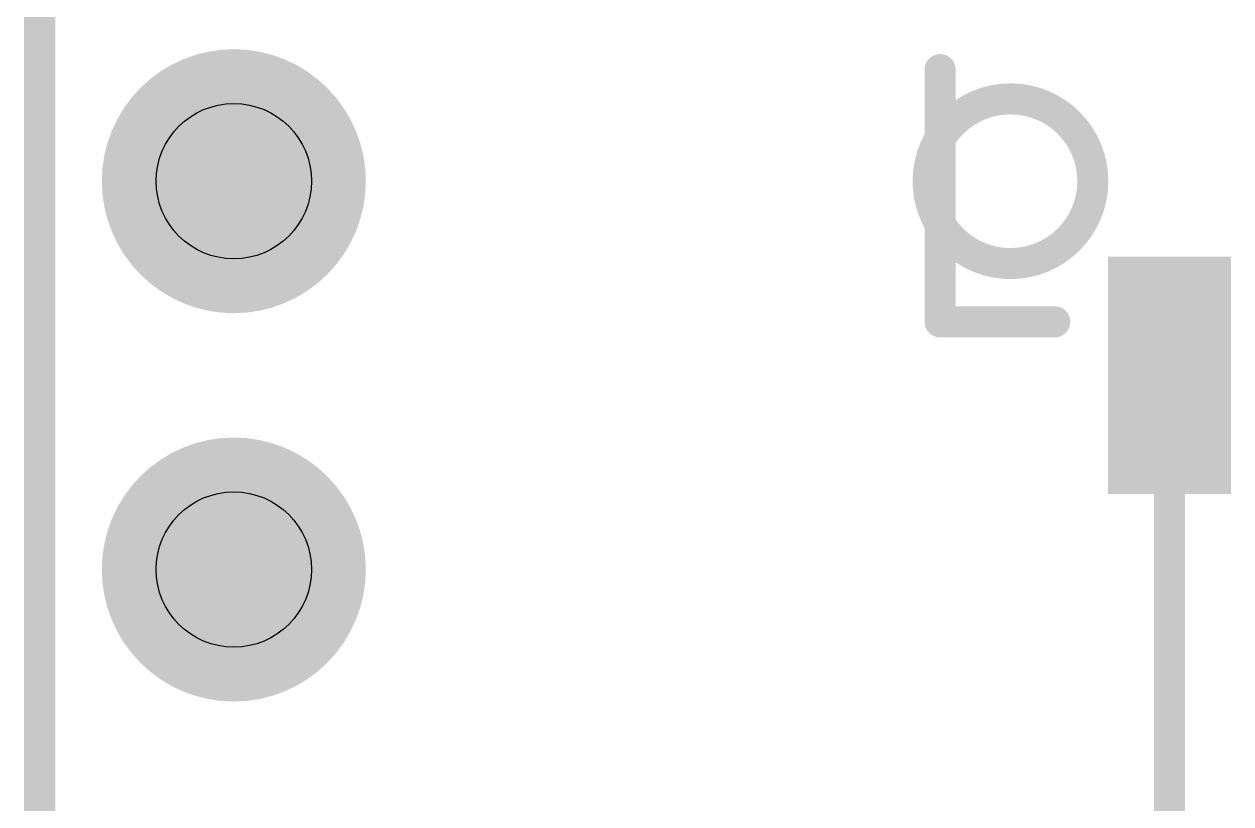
# Model space of a CAD drawing. Extents: x -33 to 53.6, y -8.2 to 46.5.
# Drawn here: x -0.1 to 7.79, y 35.3 to 40.4 of the extents above; entities that cross this region are included whole.
import ezdxf

# ---------------------------------------------------------------- set-up
doc = ezdxf.new("R2010")
doc.units = 0
for name, color, linetype in [('1', 12, 'CONTINUOUS'), ('16', 132, 'CONTINUOUS'), ('17', 110, 'CONTINUOUS'), ('20', 31, 'CONTINUOUS'), ('21', 253, 'CONTINUOUS'), ('29', 253, 'CONTINUOUS'), ('30', 253, 'CONTINUOUS'), ('31', 253, 'CONTINUOUS'), ('44', 253, 'CONTINUOUS'), ('51', 253, 'CONTINUOUS')]:
    doc.layers.add(name, color=color, linetype=linetype)

# ---------------------------------------------------------------- blocks, each defined once
blk = doc.blocks.new('RECT')
blk.add_solid([(-0.5, -0.5), (0.5, -0.5), (-0.5, 0.5), (0.5, 0.5)])
blk = doc.blocks.new('ROUNDP')
at = {"const_width": 0.5}
blk.add_lwpolyline([(0, -0.25, 1), (0, 0.25, 1), (0, -0.25)], format="xyb", dxfattribs=at)

msp = doc.modelspace()

# ---------------------------------------------------------------- linework, layer by layer
at = {"layer": '1', "const_width": 0.2032}
for points in [[(0, 0), (0, 43.18)], [(7.39, 38.1), (7.39, 33.02)]]:
    msp.add_lwpolyline(points, dxfattribs=at)
at = {"layer": '1', "const_width": 0.1016}
msp.add_lwpolyline([(7.4408, 38.1, 1), (7.3392, 38.1)], format="xyb", dxfattribs=at)
at = {"layer": '16', "const_width": 0.2032}
msp.add_lwpolyline([(0, 43.18), (0, 0)], dxfattribs=at)
at = {"layer": '20', "const_width": 0.2032}
msp.add_lwpolyline([(0, 43.18), (0, 0)], dxfattribs=at)
at = {"layer": '21', "const_width": 0.2032}
for points in [[(5.89, 38.45), (5.89, 40.1)], [(6.64, 38.45), (5.89, 38.45)]]:
    msp.add_lwpolyline(points, dxfattribs=at)
at = {"layer": '21', "const_width": 0.1016}
for points in [[(5.9408, 40.1, 1), (5.8392, 40.1)], [(5.89, 38.5008, 1), (5.89, 38.3992)], [(6.64, 38.3992, 1), (6.64, 38.5008)], [(5.8392, 38.45, 1), (5.9408, 38.45)]]:
    msp.add_lwpolyline(points, format="xyb", dxfattribs=at)
at = {"layer": '44'}
for centre in [(1.27, 39.37), (1.27, 36.83)]:
    msp.add_circle(centre, 0.508, dxfattribs=at)
at = {"layer": '51', "const_width": 0.127}
msp.add_lwpolyline([(0, 0), (0, 43.18)], dxfattribs=at)
at = {"layer": '51', "const_width": 0.2032}
msp.add_lwpolyline([(6.35, 38.8312, 1), (6.35, 39.9088, 1), (6.35, 38.8312)], format="xyb", dxfattribs=at)

# ---------------------------------------------------------------- block references
at = {"layer": '1', "xscale": 0.6, "yscale": 1.35, "rotation": 180}
msp.add_blockref('RECT', (7.39, 38.1), dxfattribs=at)
at = {"layer": '17', "xscale": 1.524, "yscale": 1.524}
for p in [(1.27, 39.37), (1.27, 39.37), (1.27, 36.83), (1.27, 36.83)]:
    msp.add_blockref('ROUNDP', p, dxfattribs=at)
at = {"layer": '29', "xscale": 1.7272, "yscale": 1.7272}
for p in [(1.27, 39.37), (1.27, 36.83)]:
    msp.add_blockref('ROUNDP', p, dxfattribs=at)
at = {"layer": '29', "xscale": 0.8032, "yscale": 1.5532, "rotation": 180}
msp.add_blockref('RECT', (7.39, 38.1), dxfattribs=at)
at = {"layer": '30', "xscale": 1.7272, "yscale": 1.7272}
for p in [(1.27, 39.37), (1.27, 36.83)]:
    msp.add_blockref('ROUNDP', p, dxfattribs=at)
at = {"layer": '31', "xscale": 0.6, "yscale": 1.35, "rotation": 180}
msp.add_blockref('RECT', (7.39, 38.1), dxfattribs=at)

doc.saveas('drawing.dxf')
